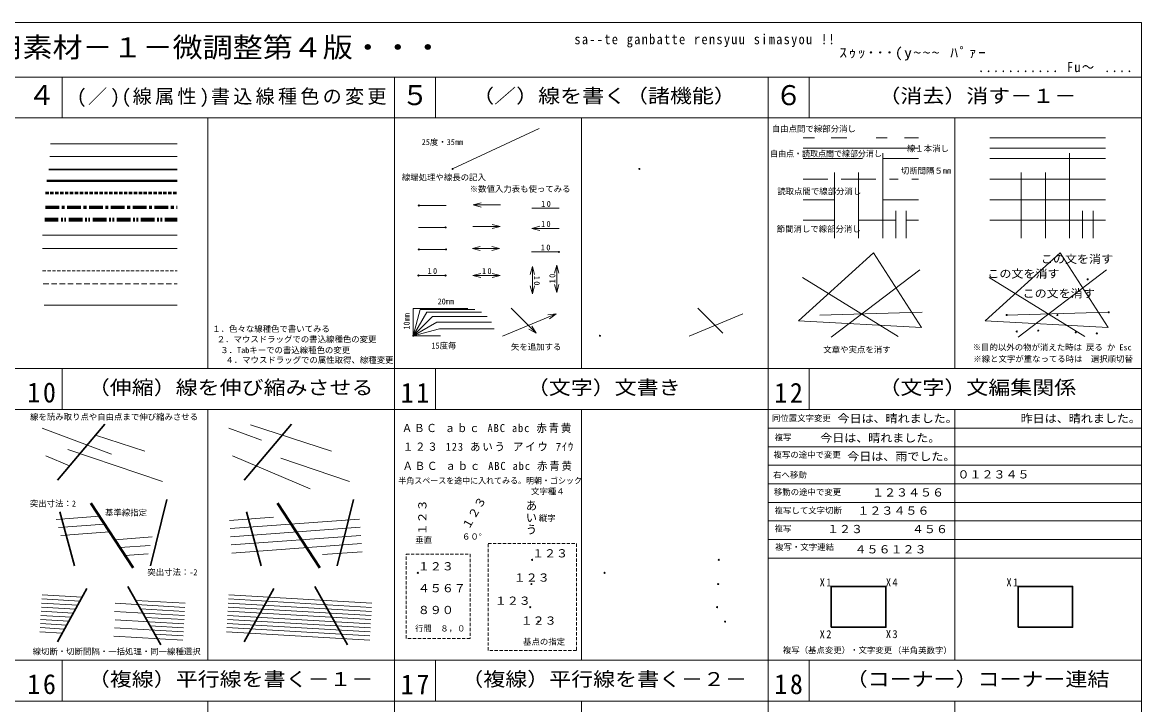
# Model space of a CAD drawing. Units: millimetres at full size, sheet at 1:1. Extents: x -410 to 410, y -277 to 277.
# Drawn here: x 0.4 to 410.5, y 27.2 to 277 of the extents above; entities that cross this region are included whole.
import ezdxf
from ezdxf.enums import TextEntityAlignment as Align

# ---------------------------------------------------------------- set-up
doc = ezdxf.new("R2010")
doc.units = ezdxf.units.MM
doc.header["$PDMODE"] = 32
doc.header["$PDSIZE"] = 0.4
for name, pattern in [('CHAIN1', [8, 5, -1, 1, -1]), ('DASHED1', [1.8, 1.2, -0.6]), ('DASHED2', [3, 2, -1]), ('DOUBLE_CHAIN1', [8.8, 5, -1, 0.6, -0.6, 0.6, -1])]:
    doc.linetypes.add(name, pattern=pattern)
for name, color, linetype, lineweight in [('0-0', 7, 'Continuous', 20), ('0-8', 7, 'Continuous', 20), ('0-F', 7, 'Continuous', 20)]:
    doc.layers.add(name, color=color, linetype=linetype, lineweight=lineweight)
doc.styles.add('@ＭＳ 明朝', font='')
doc.styles.add('ＭＳ ゴシック', font='')
doc.styles.add('ＭＳ 明朝', font='')
doc.styles.get('@ＭＳ 明朝').set_extended_font_data('@MS Mincho')
doc.styles.get('ＭＳ ゴシック').set_extended_font_data('MS Gothic')
doc.styles.get('ＭＳ 明朝').set_extended_font_data('MS Mincho')

msp = doc.modelspace()

# ---------------------------------------------------------------- linework, layer by layer
at = {"layer": '0-0', "color": 4, "lineweight": 9}
for p, q in [((68.417, 150.2), (68.417, 242)), ((205.25, 150.2), (205.25, 242)), ((342.083, 150.2), (342.083, 242)), ((10.705, 232.551), (57.196, 232.551)), ((68.417, 43.4), (68.417, 135.2)), ((205.25, 43.4), (205.25, 135.2)), ((342.083, 43.4), (342.083, 135.2)), ((273.667, 128.403), (410.5, 128.403)), ((273.667, 121.607), (410.5, 121.607)), ((273.667, 114.81), (410.5, 114.81)), ((273.667, 108.013), (410.5, 108.013)), ((273.667, 101.217), (410.5, 101.217)), ((273.667, 94.42), (410.5, 94.42)), ((273.667, 87.623), (410.5, 87.623)), ((410.5, 80.826), (273.667, 80.826)), ((7.566, 65.848), (21.517, 65.035)), ((75.982, 65.848), (128.379, 62.794)), ((7.391, 62.853), (19.904, 62.124)), ((34.488, 64.279), (59.962, 62.794)), ((75.808, 62.853), (128.204, 59.799)), ((7.216, 59.858), (18.291, 59.213)), ((34.241, 61.288), (59.787, 59.799)), ((34.479, 58.269), (59.613, 56.804)), ((75.633, 59.858), (128.029, 56.804)), ((6.867, 53.869), (15.064, 53.391)), ((7.042, 56.864), (16.677, 56.302)), ((34.245, 55.278), (59.438, 53.809)), ((75.284, 53.869), (127.68, 50.814)), ((75.458, 56.864), (127.855, 53.809)), ((33.998, 52.287), (59.264, 50.814)), ((68.417, -63.4), (68.417, 28.4)), ((205.25, -63.4), (205.25, 28.4)), ((342.083, -63.4), (342.083, 28.4))]:
    msp.add_line(p, q, dxfattribs=at)
at = {"layer": '0-0'}
for p, q in [((158.062, 223.336), (189.783, 238.127)), ((286.468, 234.669), (290.638, 234.669)), ((296.793, 234.669), (302.51, 234.669)), ((313.282, 234.669), (317.239, 234.669)), ((323.615, 234.669), (328.81, 234.669)), ((354.884, 234.669), (397.227, 234.669)), ((354.884, 230.904), (397.227, 230.904)), ((10.444, 227.85), (57.196, 227.85)), ((286.468, 227.139), (308.226, 227.139)), ((315.651, 229.089), (315.651, 197.997)), ((315.651, 227.139), (328.81, 227.139)), ((354.884, 227.139), (397.227, 227.139)), ((384.068, 229.089), (384.068, 197.997)), ((297.982, 222.053), (297.982, 197.997)), ((306.828, 222.053), (306.828, 197.997)), ((366.399, 222.053), (366.399, 197.997)), ((375.245, 222.053), (375.245, 197.997)), ((286.468, 219.609), (295.482, 219.609)), ((300.482, 219.609), (313.151, 219.609)), ((318.151, 219.609), (321.335, 219.609)), ((326.335, 219.609), (328.81, 219.609)), ((354.884, 219.609), (397.227, 219.609)), ((145.683, 209.963), (155.683, 209.963)), ((165.631, 210.133), (168.529, 210.91)), ((165.631, 210.133), (175.631, 210.133)), ((165.631, 210.133), (168.529, 209.357)), ((286.468, 212.079), (297.982, 212.079)), ((315.651, 212.079), (328.81, 212.079)), ((354.884, 212.079), (397.227, 212.079)), ((187.152, 208.922), (197.152, 208.922)), ((320.458, 207.985), (320.458, 197.997)), ((324.296, 207.985), (324.296, 197.997)), ((388.874, 207.985), (388.874, 197.997)), ((392.712, 207.985), (392.712, 197.997)), ((145.515, 201.916), (155.515, 201.916)), ((175.463, 202.254), (172.566, 203.031)), ((187.106, 201.556), (190.004, 202.333)), ((187.106, 201.556), (197.106, 201.556)), ((187.106, 201.556), (190.004, 200.78)), ((286.468, 204.549), (297.982, 204.549)), ((306.828, 204.549), (320.458, 204.549)), ((324.296, 204.549), (328.81, 204.549)), ((354.884, 204.549), (397.227, 204.549)), ((7.832, 199.12), (57.196, 199.12)), ((7.832, 194.157), (57.196, 194.157)), ((145.683, 193.87), (155.683, 193.87)), ((165.296, 194.208), (168.194, 194.985)), ((165.296, 194.208), (175.296, 194.208)), ((165.296, 194.208), (168.194, 193.432)), ((175.296, 194.208), (172.398, 194.985)), ((175.296, 194.208), (172.398, 193.432)), ((187.01, 192.949), (197.01, 192.949)), ((312.255, 192.657), (284.738, 167.656)), ((312.255, 192.657), (329.873, 165.307)), ((380.672, 192.657), (353.154, 167.656)), ((380.672, 192.657), (398.29, 165.307)), ((165.463, 184.318), (168.361, 185.094)), ((175.463, 184.318), (172.566, 185.094)), ((187.31, 187.573), (186.533, 184.675)), ((187.31, 187.573), (187.31, 177.573)), ((187.31, 187.573), (188.086, 184.675)), ((196.222, 188.08), (195.445, 185.182)), ((196.222, 178.08), (196.222, 188.08)), ((196.222, 188.08), (196.998, 185.182)), ((296.819, 161.784), (329.202, 186.449)), ((365.235, 161.784), (397.619, 186.449)), ((145.515, 184.315), (155.515, 184.315)), ((165.463, 184.318), (175.463, 184.318)), ((165.463, 184.318), (168.361, 183.541)), ((175.463, 184.318), (172.566, 183.541)), ((187.31, 177.573), (186.533, 180.471)), ((187.31, 177.573), (188.086, 180.471)), ((196.222, 178.08), (195.445, 180.978)), ((196.222, 178.08), (196.998, 180.978)), ((286.248, 183.596), (321.316, 161.952)), ((354.664, 183.596), (389.733, 161.952)), ((8.454, 173.45), (57.196, 173.45)), ((143.643, 162.252), (143.643, 172.252)), ((143.643, 172.252), (163.643, 172.252)), ((247.908, 172.338), (257.04, 163.205)), ((143.643, 162.252), (146.231, 171.911)), ((143.643, 162.252), (148.643, 170.912)), ((143.643, 162.252), (150.714, 169.323)), ((146.231, 171.911), (166.231, 171.911)), ((148.643, 170.912), (168.643, 170.912)), ((150.714, 169.323), (170.714, 169.323)), ((195.957, 170.3), (192.984, 169.897)), ((244.76, 162.086), (264.373, 170.3)), ((330.041, 170.844), (292.624, 169.838)), ((398.458, 170.844), (361.04, 169.838)), ((143.643, 162.252), (152.303, 167.252)), ((143.643, 162.252), (153.302, 164.84)), ((152.303, 167.252), (172.303, 167.252)), ((153.302, 164.84), (173.302, 164.84)), ((188.624, 163.205), (187.124, 165.803)), ((284.738, 167.656), (329.873, 165.307)), ((353.154, 167.656), (398.29, 165.307)), ((143.643, 162.252), (153.643, 162.252)), ((33.148, 118.937), (7.653, 128.436)), ((88.053, 123.971), (76.07, 128.436)), ((84.058, 129.611), (113.663, 119.977)), ((27.263, 125.829), (45.247, 119.977)), ((51.826, 108.934), (17.091, 120.62)), ((9.063, 118.332), (17.745, 114.64)), ((77.479, 118.332), (105.929, 106.233)), ((120.242, 108.934), (95.101, 117.393)), ((12.868, 94.971), (28.648, 96.143)), ((76.304, 94.601), (92.415, 95.798)), ((76.527, 91.609), (123.989, 95.134)), ((13.67, 92.022), (30.523, 93.274)), ((14.471, 89.074), (32.398, 90.405)), ((76.749, 88.618), (124.211, 92.142)), ((34.273, 87.536), (48.018, 88.556)), ((76.971, 85.626), (124.433, 89.15)), ((77.193, 82.634), (124.655, 86.159)), ((36.147, 84.667), (47.252, 85.491)), ((38.022, 81.798), (46.486, 82.426)), ((110.398, 82.092), (124.878, 83.167)), ((7.653, 67.346), (22.324, 66.49)), ((76.07, 67.346), (128.466, 64.291)), ((7.478, 64.351), (20.711, 63.579)), ((41.971, 65.345), (60.049, 64.291)), ((43.712, 62.239), (59.875, 61.296)), ((75.895, 64.351), (128.291, 61.296)), ((7.129, 58.361), (17.484, 57.757)), ((7.304, 61.356), (19.097, 60.668)), ((45.453, 59.132), (59.7, 58.301)), ((75.546, 58.361), (127.942, 55.306)), ((75.72, 61.356), (128.117, 58.301)), ((6.955, 55.366), (15.871, 54.846)), ((47.194, 56.025), (59.526, 55.306)), ((75.371, 55.366), (127.768, 52.312)), ((48.935, 52.919), (59.351, 52.312))]:
    msp.add_line(p, q, dxfattribs=at)
at = {"layer": '0-0', "color": 3, "lineweight": 30}
for p, q in [((10.183, 223.148), (57.196, 223.148)), ((30.679, 129.845), (13.292, 109.404)), ((99.096, 129.845), (81.709, 109.404)), ((53.397, 102.243), (47.334, 77.99)), ((121.814, 102.243), (115.751, 77.99)), ((14.134, 97.797), (19.52, 77.99)), ((82.551, 97.797), (87.937, 77.99)), ((39.138, 70.4), (51.121, 49.019)), ((107.554, 70.4), (119.537, 49.019)), ((24.1, 69.695), (13.292, 50.194)), ((92.517, 69.695), (81.709, 50.194))]:
    msp.add_line(p, q, dxfattribs=at)
at = {"layer": '0-0', "color": 2, "lineweight": 40}
for p, q in [((9.399, 218.97), (57.196, 218.97)), ((25.51, 100.945), (41.017, 77.214)), ((93.927, 100.945), (109.434, 77.214))]:
    msp.add_line(p, q, dxfattribs=at)
at = {"layer": '0-0', "color": 6, "linetype": 'DASHED1', "lineweight": 50}
msp.add_line((8.877, 214.529), (57.196, 214.529), dxfattribs=at)
at = {"layer": '0-0', "color": 5, "linetype": 'CHAIN1', "lineweight": 60}
msp.add_line((8.877, 209.306), (57.196, 209.306), dxfattribs=at)
at = {"layer": '0-0', "color": 134, "linetype": 'DOUBLE_CHAIN1', "lineweight": 70}
msp.add_line((8.615, 204.866), (57.196, 204.866), dxfattribs=at)
at = {"layer": '0-0', "color": 4, "linetype": 'DASHED1', "lineweight": 9}
msp.add_line((7.832, 186.06), (57.196, 186.06), dxfattribs=at)
at = {"layer": '0-0', "linetype": 'DASHED2'}
msp.add_line((8.1, 181.249), (57.196, 181.249), dxfattribs=at)
at = {"layer": '0-0'}
for points in [[(165.463, 202.254), (175.463, 202.254), (172.566, 201.478)], [(179.491, 172.338), (188.624, 163.205), (186.025, 164.705)], [(176.344, 162.086), (195.957, 170.3), (193.584, 168.464)]]:
    msp.add_lwpolyline(points, dxfattribs=at)
at = {"layer": '0-0', "color": 4, "linetype": 'DASHED1', "lineweight": 9}
for points in [[(171.072, 86.118), (203.447, 86.118), (203.447, 46.972), (171.072, 46.972)], [(141.024, 82.31), (164.512, 82.31), (164.512, 51.416), (141.024, 51.416)]]:
    msp.add_lwpolyline(points, close=True, dxfattribs=at)
at = {"layer": '0-0', "color": 3, "lineweight": 30}
for points in [[(296.798, 55.485), (316.798, 55.485), (316.798, 70.485), (296.798, 70.485)], [(365.215, 55.485), (385.215, 55.485), (385.215, 70.485), (365.215, 70.485)]]:
    msp.add_lwpolyline(points, close=True, dxfattribs=at)
at = {"layer": '0-0', "color": 3}
for p in [(158.062, 223.336), (226.479, 223.336), (143.643, 162.252), (212.059, 162.252), (187.154, 80.194), (255.57, 80.194), (145.316, 75.443), (213.733, 75.443), (186.942, 71.306), (255.359, 71.306), (186.519, 62.842), (254.936, 62.842), (189.481, 57.552), (257.898, 57.552)]:
    msp.add_point(p, dxfattribs=at)
at = {"layer": '0-0', "color": 4}
for p in [(145.683, 209.963), (155.515, 201.916), (145.683, 193.87), (155.683, 193.87), (197.01, 192.949), (145.515, 184.315), (155.515, 184.315)]:
    msp.add_point(p, dxfattribs=at)
at = {"layer": '0-0', "color": 2}
for p in [(390.739, 182.925), (361.04, 169.838), (379.665, 169.838), (398.458, 170.844), (372.618, 164.133), (364.732, 163.797), (386.377, 163.462), (394.095, 163.126)]:
    msp.add_point(p, dxfattribs=at)
at = {"layer": '0-8'}
msp.add_line((328.81, 230.904), (286.468, 230.904), dxfattribs=at)
at = {"layer": '0-F'}
for p, q in [((410.5, 257), (-410.5, 257)), ((15, 242), (15, 257)), ((136.833, -277), (136.833, 257)), ((151.833, 242), (151.833, 257)), ((273.667, -277), (273.667, 257)), ((288.667, 242), (288.667, 257)), ((410.5, 242), (-273.667, 242)), ((-410.5, 150.2), (410.5, 150.2)), ((15, 135.2), (15, 150.2)), ((151.833, 135.2), (151.833, 150.2)), ((288.667, 135.2), (288.667, 150.2)), ((410.5, 135.2), (-410.5, 135.2)), ((-410.5, 43.4), (410.5, 43.4)), ((15, 28.4), (15, 43.4)), ((15, 28.4), (15, 43.4)), ((151.833, 28.4), (151.833, 43.4)), ((151.833, 28.4), (151.833, 43.4)), ((288.667, 28.4), (288.667, 43.4)), ((288.667, 28.4), (288.667, 43.4)), ((-410.5, 28.4), (410.5, 28.4))]:
    msp.add_line(p, q, dxfattribs=at)
msp.add_lwpolyline([(-410.5, -277), (410.5, -277), (410.5, 277), (-410.5, 277)], dxfattribs=at)

# ---------------------------------------------------------------- texts
at = {"layer": '0-0', "color": 2, "style": 'ＭＳ 明朝', "width": 1.15}
for s, p in [('（／）線を書く（諸機能）', (165.25, 246)), ('（消去）消す－１－', (314.083, 246)), ('（伸縮）線を伸び縮みさせる', (24.417, 139.2)), ('（文字）文書き', (185.25, 139.2)), ('（文字）文編集関係', (314.083, 139.2)), ('（複線）平行線を書く－１－', (24.417, 32.4)), ('（複線）平行線を書く－２－', (161.25, 32.4)), ('（コーナー）コーナー連結', (302.083, 32.4))]:
    msp.add_text(s, height=5.132, dxfattribs=at).set_placement(p, align=Align.BOTTOM_LEFT)
at = {"layer": '0-0', "color": 4, "style": 'ＭＳ 明朝'}
for s, p in [('自由点間で線部分消し', (275.011, 236.263)), ('25度・35mm', (146.751, 231.415)), ('線１本消し', (324.525, 229.051)), ('線端処理や線長の記入', (139.48, 218.488)), ('切断間隔５mm', (322.276, 220.912)), ('※数値入力表も使ってみる', (164.324, 214.246)), ('読取点間で線部分消し', (277.006, 213.37)), ('節間消しで線部分消し', (276.815, 199.594)), ('20mm', (152.574, 173.054)), ('１．色々な線種色で書いてみる', (70.004, 163)), ('２．マウスドラッグでの書込線種色の変更', (71.665, 159.198)), ('15度毎', (150.308, 156.879)), ('３．Tabキーでの書込線種色の変更', (72.939, 155.223)), ('矢を追加する', (179.449, 156.409)), ('文章や実点を消す', (293.899, 155.418)), ('※目的以外の物が消えた時は 戻る か Esc', (348.624, 156.245)), ('４．マウスドラッグでの属性取得、線種変更', (74.831, 151.593)), ('※線と文字が重なってる時は\u3000選択順切替', (348.83, 152.002)), ('線を読み取り点や自由点まで伸び縮みさせる', (3.247, 130.773)), ('同位置文字変更', (275.076, 130.306)), ('複写', (276.046, 123.296)), ('複写の途中で変更', (275.634, 116.906)), ('右へ移動', (275.499, 109.55)), ('文字種４', (186.802, 103.509)), ('移動の途中で変更', (275.774, 103.246)), ('突出寸法：2', (3.189, 99.039)), ('基準線指定', (30.725, 95.729)), ('複写して文字切断', (276.046, 96.502)), ('縦字', (189.656, 93.717)), ('複写', (276.046, 89.906)), ('垂直', (144.373, 85.677)), ('６０°', (161.494, 86.946)), ('複写・文字連結', (276.252, 83.105)), ('突出寸法：-2', (46.223, 73.911)), ('行間\u3000８，０', (144.297, 53.301)), ('基点の指定', (183.886, 48.434)), ('線切断・切断間隔・一括処理・同一線種選択', (4.182, 44.858)), ('複写（基点変更）・文字変更', (279.066, 45.365)), ('（半角英数字）', (319.402, 45.27))]:
    msp.add_text(s, height=2.199, dxfattribs=at).set_placement(p, align=Align.BOTTOM_LEFT)
at = {"layer": '0-0', "color": 4, "style": 'ＭＳ 明朝', "width": 0.95}
for s, p in [('自由点・読取点間で線部分消し', (274.405, 227.173)), ('半角スペースを途中に入れてみる。明朝・ゴシック', (138.177, 107.421))]:
    msp.add_text(s, height=2.199, dxfattribs=at).set_placement(p, align=Align.BOTTOM_LEFT)
at = {"layer": '0-0', "color": 3, "style": 'ＭＳ 明朝', "width": 1.1}
for s, p in [('この文を消す', (373.63, 187.972)), ('この文を消す', (353.999, 182.603)), ('この文を消す', (366.919, 175.388)), ('今日は、晴れました。', (299.087, 129.6)), ('昨日は、晴れました。', (366.198, 129.6)), ('今日は、晴れました。', (292.741, 122.471)), ('今日は、雨でした。', (302.662, 115.702)), ('０１２３４５', (343.031, 109.098)), ('１２３４５６', (311.716, 102.498)), ('１２３', (306.358, 95.827)), ('４５６', (319.574, 95.827)), ('１２３', (295.214, 89.082)), ('４５６', (326.336, 89.082)), ('１２３', (187.154, 80.194)), ('４５６１２３', (305.313, 81.662)), ('１２３', (145.316, 75.443)), ('１２３', (180.442, 71.306)), ('４５６７', (145.316, 67.443)), ('１２３', (173.519, 62.842)), ('８９０', (145.316, 59.443)), ('１２３', (182.981, 55.552))]:
    msp.add_text(s, height=2.933, dxfattribs=at).set_placement(p, align=Align.BOTTOM_LEFT)
at = {"layer": '0-0', "color": 4, "style": 'ＭＳ 明朝'}
msp.add_text('10mm', height=2.199, rotation=90, dxfattribs=at).set_placement((142.98, 164.507), align=Align.BOTTOM_LEFT)
at = {"layer": '0-0', "color": 3, "width": 1.1}
for s, rotation, style, p in [('１２３', 60, 'ＭＳ 明朝', (164.687, 90.493)), ('１２３', 90, 'ＭＳ 明朝', (149.373, 89.141)), ('あいう', 270, '@ＭＳ 明朝', (184.519, 102.352))]:
    msp.add_text(s, height=2.933, rotation=rotation, dxfattribs=dict(at, style=style)).set_placement(p, align=Align.BOTTOM_LEFT)
at = {"layer": '0-0', "color": 3, "attachment_point": 7}
for s, insert, char_height, style in [('\\T1.22;\\W0.9;sa--te\\~ganbatte\\~rensyuu\\~simasyou\\~!!', (202.687, 267.806), 3.666, 'ＭＳ 明朝'), ('\\T1.18;\\W1.15;\\~ｽｩｯ･･･(y~~~\\~ﾊﾟｧｰ\\~\\~', (296.339, 263.032), 3.666, 'ＭＳ 明朝'), ('\\T1.21;\\W0.9;\\~...........\\~Fu～\\~....', (347.863, 258.743), 3.666, 'ＭＳ 明朝'), ('\\T1.18;\\W0.95;ＡＢＣ\\~ａｂｃ\\~ABC\\~abc\\~赤青黄', (139.487, 126.618), 2.933, 'ＭＳ 明朝'), ('\\T1.18;\\W0.95;１２３\\~123\\~あいう\\~アイウ\\~ｱｲｳ', (139.84, 119.923), 2.933, 'ＭＳ 明朝'), ('\\T1.18;\\W0.95;ＡＢＣ\\~ａｂｃ\\~ABC\\~abc\\~赤青黄', (139.726, 112.751), 2.933, 'ＭＳ ゴシック'), ('\\T1.27;\\W0.95;X1', (292.548, 70.485), 2.933, 'ＭＳ 明朝'), ('\\T1.27;\\W0.95;X4', (316.798, 70.485), 2.933, 'ＭＳ 明朝'), ('\\T1.27;\\W0.95;X1', (360.965, 70.485), 2.933, 'ＭＳ 明朝'), ('\\T1.27;\\W0.95;X2', (292.548, 51.485), 2.933, 'ＭＳ 明朝'), ('\\T1.27;\\W0.95;X3', (316.798, 51.485), 2.933, 'ＭＳ 明朝')]:
    msp.add_mtext(s, dxfattribs=dict(at, insert=insert, char_height=char_height, style=style))
at = {"layer": '0-0', "color": 2, "insert": (20.417, 246), "char_height": 5.132, "attachment_point": 7, "style": 'ＭＳ 明朝'}
msp.add_mtext('\\T1.17;(／)(線属性)書込線種色の変更', dxfattribs=at)
at = {"layer": '0-0', "char_height": 2.199, "attachment_point": 7, "style": 'ＭＳ 明朝'}
for insert in [(190.527, 209.422), (190.481, 202.056), (190.385, 193.449), (148.89, 184.815), (168.838, 184.818)]:
    msp.add_mtext('\\T1.36;\\W0.9;10', dxfattribs=dict(at, insert=insert))
for insert, rotation in [((187.81, 184.198), 270), ((195.722, 181.455), 90)]:
    msp.add_mtext('\\T1.36;\\W0.9;10', dxfattribs=dict(at, insert=insert, rotation=rotation))
at = {"layer": '0-F', "style": 'ＭＳ 明朝', "width": 1.1}
msp.add_text('コマンド練習＿講習用素材－１－微調整第４版・・・', height=7.331, dxfattribs=at).set_placement((-109.5, 262), align=Align.BOTTOM_LEFT)
at = {"layer": '0-F', "style": 'ＭＳ 明朝'}
for s, p in [('４', (2.5, 244.5)), ('５', (139.333, 244.5)), ('６', (276.167, 244.5))]:
    msp.add_text(s, height=7.331, dxfattribs=at).set_placement(p, align=Align.BOTTOM_LEFT)
at = {"layer": '0-F', "char_height": 7.331, "attachment_point": 7, "style": 'ＭＳ 明朝'}
for s, insert in [('\\T1.21;\\W0.95;10', (2.25, 137.7)), ('\\T1.21;\\W0.95;11', (139.083, 137.7)), ('\\T1.21;\\W0.95;12', (275.917, 137.7)), ('\\T1.21;\\W0.95;16', (2.25, 30.9)), ('\\T1.21;\\W0.95;17', (139.083, 30.9)), ('\\T1.21;\\W0.95;18', (275.917, 30.9))]:
    msp.add_mtext(s, dxfattribs=dict(at, insert=insert))

doc.saveas('drawing.dxf')
